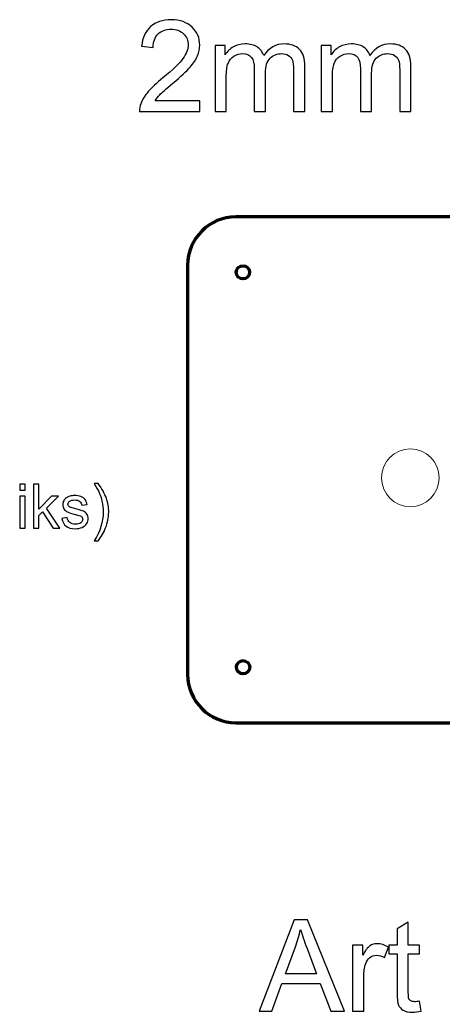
# Model space of a CAD drawing. Header units: millimetres. Extents: x 198 to 2216, y -963 to 151.
# Drawn here: x 1738.1 to 1913.9, y -260.9 to 151 of the extents above; entities that cross this region are included whole.
import ezdxf

# ---------------------------------------------------------------- set-up
doc = ezdxf.new("R2010")
doc.units = ezdxf.units.MM
doc.header["$MEASUREMENT"] = 0
doc.layers.add('Layer 1', color=7, linetype='Continuous')

msp = doc.modelspace()

# ---------------------------------------------------------------- linework, layer by layer
at = {"layer": 'Layer 1', "color": 250, "lineweight": 70}
for centre in [(1830.7133, 46.2174), (1830.7527, -117.7171)]:
    msp.add_ellipse(centre, major_axis=(0, 2.75), ratio=1, dxfattribs=at)
at = {"layer": 'Layer 1', "color": 250, "lineweight": 18}
msp.add_ellipse((1900.2213, -39.0687), major_axis=(0, 12.0001), ratio=0.99999167, dxfattribs=at)
at = {"layer": 'Layer 1', "color": 250}
for points, knots in [([(1812.824, 117.4194), (1812.824, 117.4194), (1812.824, 112.9744), (1812.824, 112.9744), (1812.824, 112.9744), (1787.7415, 112.9744), (1787.7415, 112.9744), (1787.7062, 114.0945), (1787.8914, 115.1704), (1788.2883, 116.2111), (1788.9321, 117.9133), (1789.964, 119.5978), (1791.3839, 121.247), (1792.8038, 122.8963), (1794.8323, 124.8013), (1797.4693, 126.962), (1801.5704, 130.3399), (1804.3573, 133.0122), (1805.8125, 134.9877), (1807.2766, 136.9633), (1808.0086, 138.833), (1808.0086, 140.5969), (1808.0086, 142.4402), (1807.3471, 143.9924), (1806.0242, 145.2624), (1804.7013, 146.5236), (1802.9727, 147.1586), (1800.8472, 147.1586), (1798.5982, 147.1586), (1796.7991, 146.4883), (1795.4497, 145.1478), (1794.1003, 143.816), (1793.4212, 141.9639), (1793.4036, 139.5915), (1793.4036, 139.5915), (1788.6411, 140.0677), (1788.6411, 140.0677), (1788.9674, 143.6308), (1790.2021, 146.3472), (1792.3364, 148.2169), (1794.4795, 150.0866), (1797.3459, 151.0215), (1800.953, 151.0215), (1804.5866, 151.0215), (1807.4706, 150.0161), (1809.5873, 147.9964), (1811.7127, 145.9768), (1812.7711, 143.4721), (1812.7711, 140.4911), (1812.7711, 138.9741), (1812.4624, 137.4837), (1811.8362, 136.0196), (1811.2189, 134.5468), (1810.187, 133.0034), (1808.7494, 131.3806), (1807.303, 129.7666), (1804.913, 127.5353), (1801.5792, 124.7131), (1798.7834, 122.3671), (1796.9843, 120.7796), (1796.1905, 119.9418), (1795.3968, 119.1039), (1794.7441, 118.2661), (1794.2238, 117.4194), (1794.2238, 117.4194), (1812.824, 117.4194), (1812.824, 117.4194)], [0, 0, 0, 0, 0.04545455, 0.04545455, 0.04545455, 0.09090909, 0.09090909, 0.09090909, 0.13636364, 0.13636364, 0.13636364, 0.18181818, 0.18181818, 0.18181818, 0.22727273, 0.22727273, 0.22727273, 0.27272727, 0.27272727, 0.27272727, 0.31818182, 0.31818182, 0.31818182, 0.36363636, 0.36363636, 0.36363636, 0.40909091, 0.40909091, 0.40909091, 0.45454545, 0.45454545, 0.45454545, 0.5, 0.5, 0.5, 0.54545455, 0.54545455, 0.54545455, 0.59090909, 0.59090909, 0.59090909, 0.63636364, 0.63636364, 0.63636364, 0.68181818, 0.68181818, 0.68181818, 0.72727273, 0.72727273, 0.72727273, 0.77272727, 0.77272727, 0.77272727, 0.81818182, 0.81818182, 0.81818182, 0.86363636, 0.86363636, 0.86363636, 0.90909091, 0.90909091, 0.90909091, 0.95454545, 0.95454545, 0.95454545, 1, 1, 1, 1]), ([(1819.1299, 112.9744), (1819.1299, 112.9744), (1819.1299, 140.4382), (1819.1299, 140.4382), (1819.1299, 140.4382), (1823.3103, 140.4382), (1823.3103, 140.4382), (1823.3103, 140.4382), (1823.3103, 136.5576), (1823.3103, 136.5576), (1824.1658, 137.8982), (1825.3123, 138.983), (1826.7411, 139.7943), (1828.1698, 140.6146), (1829.7926, 141.0203), (1831.6182, 141.0203), (1833.6467, 141.0203), (1835.3136, 140.5969), (1836.6101, 139.7591), (1837.9065, 138.9124), (1838.8237, 137.7394), (1839.3529, 136.2225), (1841.5401, 139.4239), (1844.3712, 141.0203), (1847.8637, 141.0203), (1850.5977, 141.0203), (1852.7055, 140.2706), (1854.1696, 138.7625), (1855.6424, 137.2543), (1856.3833, 134.9348), (1856.3833, 131.8039), (1856.3833, 131.8039), (1856.3833, 112.9744), (1856.3833, 112.9744), (1856.3833, 112.9744), (1851.7266, 112.9744), (1851.7266, 112.9744), (1851.7266, 112.9744), (1851.7266, 130.2605), (1851.7266, 130.2605), (1851.7266, 132.1126), (1851.5678, 133.4532), (1851.268, 134.2734), (1850.9681, 135.0936), (1850.4213, 135.7462), (1849.6187, 136.2489), (1848.825, 136.7516), (1847.8901, 136.9986), (1846.823, 136.9986), (1844.8827, 136.9986), (1843.2776, 136.3548), (1841.9987, 135.0759), (1840.7199, 133.7883), (1840.0849, 131.7334), (1840.0849, 128.9111), (1840.0849, 128.9111), (1840.0849, 112.9744), (1840.0849, 112.9744), (1840.0849, 112.9744), (1835.4282, 112.9744), (1835.4282, 112.9744), (1835.4282, 112.9744), (1835.4282, 130.7985), (1835.4282, 130.7985), (1835.4282, 132.8623), (1835.049, 134.4145), (1834.2905, 135.4464), (1833.5321, 136.4782), (1832.2885, 136.9986), (1830.5687, 136.9986), (1829.2634, 136.9986), (1828.0552, 136.6546), (1826.9439, 135.9667), (1825.8327, 135.2788), (1825.0301, 134.2734), (1824.5274, 132.9416), (1824.0335, 131.6187), (1823.7866, 129.7049), (1823.7866, 127.209), (1823.7866, 127.209), (1823.7866, 112.9744), (1823.7866, 112.9744), (1823.7866, 112.9744), (1819.1299, 112.9744), (1819.1299, 112.9744)], [0, 0, 0, 0, 0.03571429, 0.03571429, 0.03571429, 0.07142857, 0.07142857, 0.07142857, 0.10714286, 0.10714286, 0.10714286, 0.14285714, 0.14285714, 0.14285714, 0.17857143, 0.17857143, 0.17857143, 0.21428571, 0.21428571, 0.21428571, 0.25, 0.25, 0.25, 0.28571429, 0.28571429, 0.28571429, 0.32142857, 0.32142857, 0.32142857, 0.35714286, 0.35714286, 0.35714286, 0.39285714, 0.39285714, 0.39285714, 0.42857143, 0.42857143, 0.42857143, 0.46428571, 0.46428571, 0.46428571, 0.5, 0.5, 0.5, 0.53571429, 0.53571429, 0.53571429, 0.57142857, 0.57142857, 0.57142857, 0.60714286, 0.60714286, 0.60714286, 0.64285714, 0.64285714, 0.64285714, 0.67857143, 0.67857143, 0.67857143, 0.71428571, 0.71428571, 0.71428571, 0.75, 0.75, 0.75, 0.78571429, 0.78571429, 0.78571429, 0.82142857, 0.82142857, 0.82142857, 0.85714286, 0.85714286, 0.85714286, 0.89285714, 0.89285714, 0.89285714, 0.92857143, 0.92857143, 0.92857143, 0.96428571, 0.96428571, 0.96428571, 1, 1, 1, 1]), ([(1863.2095, 112.9744), (1863.2095, 112.9744), (1863.2095, 140.4382), (1863.2095, 140.4382), (1863.2095, 140.4382), (1867.3899, 140.4382), (1867.3899, 140.4382), (1867.3899, 140.4382), (1867.3899, 136.5576), (1867.3899, 136.5576), (1868.2454, 137.8982), (1869.3919, 138.983), (1870.8207, 139.7943), (1872.2494, 140.6146), (1873.8722, 141.0203), (1875.6978, 141.0203), (1877.7263, 141.0203), (1879.3932, 140.5969), (1880.6897, 139.7591), (1881.9861, 138.9124), (1882.9033, 137.7394), (1883.4325, 136.2225), (1885.6197, 139.4239), (1888.4508, 141.0203), (1891.9433, 141.0203), (1894.6773, 141.0203), (1896.7851, 140.2706), (1898.2492, 138.7625), (1899.722, 137.2543), (1900.4629, 134.9348), (1900.4629, 131.8039), (1900.4629, 131.8039), (1900.4629, 112.9744), (1900.4629, 112.9744), (1900.4629, 112.9744), (1895.8062, 112.9744), (1895.8062, 112.9744), (1895.8062, 112.9744), (1895.8062, 130.2605), (1895.8062, 130.2605), (1895.8062, 132.1126), (1895.6474, 133.4532), (1895.3476, 134.2734), (1895.0477, 135.0936), (1894.5009, 135.7462), (1893.6983, 136.2489), (1892.9046, 136.7516), (1891.9697, 136.9986), (1890.9026, 136.9986), (1888.9623, 136.9986), (1887.3572, 136.3548), (1886.0783, 135.0759), (1884.7995, 133.7883), (1884.1645, 131.7334), (1884.1645, 128.9111), (1884.1645, 128.9111), (1884.1645, 112.9744), (1884.1645, 112.9744), (1884.1645, 112.9744), (1879.5078, 112.9744), (1879.5078, 112.9744), (1879.5078, 112.9744), (1879.5078, 130.7985), (1879.5078, 130.7985), (1879.5078, 132.8623), (1879.1286, 134.4145), (1878.3701, 135.4464), (1877.6117, 136.4782), (1876.3681, 136.9986), (1874.6483, 136.9986), (1873.343, 136.9986), (1872.1348, 136.6546), (1871.0235, 135.9667), (1869.9123, 135.2788), (1869.1097, 134.2734), (1868.607, 132.9416), (1868.1131, 131.6187), (1867.8662, 129.7049), (1867.8662, 127.209), (1867.8662, 127.209), (1867.8662, 112.9744), (1867.8662, 112.9744), (1867.8662, 112.9744), (1863.2095, 112.9744), (1863.2095, 112.9744)], [0, 0, 0, 0, 0.03571429, 0.03571429, 0.03571429, 0.07142857, 0.07142857, 0.07142857, 0.10714286, 0.10714286, 0.10714286, 0.14285714, 0.14285714, 0.14285714, 0.17857143, 0.17857143, 0.17857143, 0.21428571, 0.21428571, 0.21428571, 0.25, 0.25, 0.25, 0.28571429, 0.28571429, 0.28571429, 0.32142857, 0.32142857, 0.32142857, 0.35714286, 0.35714286, 0.35714286, 0.39285714, 0.39285714, 0.39285714, 0.42857143, 0.42857143, 0.42857143, 0.46428571, 0.46428571, 0.46428571, 0.5, 0.5, 0.5, 0.53571429, 0.53571429, 0.53571429, 0.57142857, 0.57142857, 0.57142857, 0.60714286, 0.60714286, 0.60714286, 0.64285714, 0.64285714, 0.64285714, 0.67857143, 0.67857143, 0.67857143, 0.71428571, 0.71428571, 0.71428571, 0.75, 0.75, 0.75, 0.78571429, 0.78571429, 0.78571429, 0.82142857, 0.82142857, 0.82142857, 0.85714286, 0.85714286, 0.85714286, 0.89285714, 0.89285714, 0.89285714, 0.92857143, 0.92857143, 0.92857143, 0.96428571, 0.96428571, 0.96428571, 1, 1, 1, 1]), ([(1738.0554, -44.2696), (1738.0554, -44.2696), (1738.0554, -41.7296), (1738.0554, -41.7296), (1738.0554, -41.7296), (1740.2906, -41.7296), (1740.2906, -41.7296), (1740.2906, -41.7296), (1740.2906, -44.2696), (1740.2906, -44.2696), (1740.2906, -44.2696), (1738.0554, -44.2696), (1738.0554, -44.2696)], [0, 0, 0, 0, 0.25, 0.25, 0.25, 0.5, 0.5, 0.5, 0.75, 0.75, 0.75, 1, 1, 1, 1]), ([(1743.7069, -59.916), (1743.7069, -59.916), (1743.7069, -41.7296), (1743.7069, -41.7296), (1743.7069, -41.7296), (1745.9421, -41.7296), (1745.9421, -41.7296), (1745.9421, -41.7296), (1745.9421, -52.0886), (1745.9421, -52.0886), (1745.9421, -52.0886), (1751.2253, -46.7334), (1751.2253, -46.7334), (1751.2253, -46.7334), (1754.1124, -46.7334), (1754.1124, -46.7334), (1754.1124, -46.7334), (1749.0832, -51.6314), (1749.0832, -51.6314), (1749.0832, -51.6314), (1754.6204, -59.916), (1754.6204, -59.916), (1754.6204, -59.916), (1751.8687, -59.916), (1751.8687, -59.916), (1751.8687, -59.916), (1747.4915, -53.1808), (1747.4915, -53.1808), (1747.4915, -53.1808), (1745.9421, -54.6878), (1745.9421, -54.6878), (1745.9421, -54.6878), (1745.9421, -59.916), (1745.9421, -59.916), (1745.9421, -59.916), (1743.7069, -59.916), (1743.7069, -59.916)], [0, 0, 0, 0, 0.08333333, 0.08333333, 0.08333333, 0.16666667, 0.16666667, 0.16666667, 0.25, 0.25, 0.25, 0.33333333, 0.33333333, 0.33333333, 0.41666667, 0.41666667, 0.41666667, 0.5, 0.5, 0.5, 0.58333333, 0.58333333, 0.58333333, 0.66666667, 0.66666667, 0.66666667, 0.75, 0.75, 0.75, 0.83333333, 0.83333333, 0.83333333, 0.91666667, 0.91666667, 0.91666667, 1, 1, 1, 1]), ([(1770.5716, -65.25), (1770.5716, -65.25), (1768.9714, -65.25), (1768.9714, -65.25), (1771.4437, -61.2834), (1772.6798, -57.3125), (1772.6798, -53.3374), (1772.6798, -51.7838), (1772.502, -50.2428), (1772.1464, -48.7146), (1771.867, -47.4742), (1771.4733, -46.2847), (1770.9695, -45.1417), (1770.6478, -44.4008), (1769.9789, -43.1605), (1768.9714, -41.4248), (1768.9714, -41.4248), (1770.5716, -41.4248), (1770.5716, -41.4248), (1772.121, -43.4991), (1773.2682, -45.5819), (1774.0133, -47.6732), (1774.6483, -49.4724), (1774.9658, -51.3562), (1774.9658, -53.3247), (1774.9658, -55.5557), (1774.5382, -57.7147), (1773.6831, -59.7975), (1772.8322, -61.8803), (1771.795, -63.6964), (1770.5716, -65.25)], [0, 0, 0, 0, 0.1, 0.1, 0.1, 0.2, 0.2, 0.2, 0.3, 0.3, 0.3, 0.4, 0.4, 0.4, 0.5, 0.5, 0.5, 0.6, 0.6, 0.6, 0.7, 0.7, 0.7, 0.8, 0.8, 0.8, 0.9, 0.9, 0.9, 1, 1, 1, 1]), ([(1738.0554, -59.916), (1738.0554, -59.916), (1738.0554, -46.7334), (1738.0554, -46.7334), (1738.0554, -46.7334), (1740.2906, -46.7334), (1740.2906, -46.7334), (1740.2906, -46.7334), (1740.2906, -59.916), (1740.2906, -59.916), (1740.2906, -59.916), (1738.0554, -59.916), (1738.0554, -59.916)], [0, 0, 0, 0, 0.25, 0.25, 0.25, 0.5, 0.5, 0.5, 0.75, 0.75, 0.75, 1, 1, 1, 1]), ([(1755.5094, -55.979), (1755.5094, -55.979), (1757.7192, -55.6234), (1757.7192, -55.6234), (1757.842, -56.5082), (1758.1891, -57.1855), (1758.7564, -57.6596), (1759.3236, -58.1295), (1760.1195, -58.3666), (1761.1355, -58.3666), (1762.1642, -58.3666), (1762.9262, -58.1592), (1763.4257, -57.7401), (1763.921, -57.3252), (1764.1708, -56.8341), (1764.1708, -56.2711), (1764.1708, -55.7673), (1763.9464, -55.3694), (1763.5019, -55.0815), (1763.1887, -54.8826), (1762.4267, -54.6328), (1761.2159, -54.3238), (1759.5819, -53.9131), (1758.4516, -53.5575), (1757.8166, -53.257), (1757.1858, -52.9522), (1756.7074, -52.5373), (1756.3815, -52.0039), (1756.0555, -51.4747), (1755.8904, -50.8863), (1755.8904, -50.2428), (1755.8904, -49.6544), (1756.0259, -49.1125), (1756.2926, -48.613), (1756.5635, -48.1135), (1756.9276, -47.6986), (1757.389, -47.3684), (1757.7361, -47.1144), (1758.2103, -46.8985), (1758.8072, -46.7207), (1759.4083, -46.5429), (1760.0475, -46.454), (1760.7333, -46.454), (1761.7663, -46.454), (1762.6722, -46.6022), (1763.4511, -46.9027), (1764.2343, -47.1991), (1764.81, -47.6055), (1765.1826, -48.1135), (1765.5509, -48.6257), (1765.8091, -49.3073), (1765.9488, -50.1624), (1765.9488, -50.1624), (1763.7644, -50.4672), (1763.7644, -50.4672), (1763.667, -49.7814), (1763.3792, -49.2438), (1762.905, -48.8585), (1762.4309, -48.4733), (1761.762, -48.2828), (1760.8942, -48.2828), (1759.874, -48.2828), (1759.1416, -48.4521), (1758.7056, -48.7908), (1758.2695, -49.1295), (1758.0494, -49.5274), (1758.0494, -49.9804), (1758.0494, -50.2682), (1758.1383, -50.5307), (1758.3203, -50.7635), (1758.5024, -51.0006), (1758.786, -51.1996), (1759.1755, -51.3562), (1759.3998, -51.4409), (1760.0518, -51.6314), (1761.144, -51.9277), (1762.7188, -52.3468), (1763.8194, -52.6939), (1764.446, -52.9606), (1765.0725, -53.2273), (1765.5636, -53.621), (1765.9192, -54.129), (1766.279, -54.6413), (1766.4568, -55.2763), (1766.4568, -56.0383), (1766.4568, -56.7791), (1766.2409, -57.4776), (1765.8049, -58.1338), (1765.3688, -58.7899), (1764.7423, -59.2979), (1763.9253, -59.6578), (1763.104, -60.0176), (1762.1769, -60.1954), (1761.144, -60.1954), (1759.4337, -60.1954), (1758.1256, -59.8398), (1757.2281, -59.1328), (1756.3307, -58.4216), (1755.7592, -57.3718), (1755.5094, -55.979)], [0, 0, 0, 0, 0.03030303, 0.03030303, 0.03030303, 0.06060606, 0.06060606, 0.06060606, 0.09090909, 0.09090909, 0.09090909, 0.12121212, 0.12121212, 0.12121212, 0.15151515, 0.15151515, 0.15151515, 0.18181818, 0.18181818, 0.18181818, 0.21212121, 0.21212121, 0.21212121, 0.24242424, 0.24242424, 0.24242424, 0.27272727, 0.27272727, 0.27272727, 0.3030303, 0.3030303, 0.3030303, 0.33333333, 0.33333333, 0.33333333, 0.36363636, 0.36363636, 0.36363636, 0.39393939, 0.39393939, 0.39393939, 0.42424242, 0.42424242, 0.42424242, 0.45454545, 0.45454545, 0.45454545, 0.48484848, 0.48484848, 0.48484848, 0.51515152, 0.51515152, 0.51515152, 0.54545455, 0.54545455, 0.54545455, 0.57575758, 0.57575758, 0.57575758, 0.60606061, 0.60606061, 0.60606061, 0.63636364, 0.63636364, 0.63636364, 0.66666667, 0.66666667, 0.66666667, 0.6969697, 0.6969697, 0.6969697, 0.72727273, 0.72727273, 0.72727273, 0.75757576, 0.75757576, 0.75757576, 0.78787879, 0.78787879, 0.78787879, 0.81818182, 0.81818182, 0.81818182, 0.84848485, 0.84848485, 0.84848485, 0.87878788, 0.87878788, 0.87878788, 0.90909091, 0.90909091, 0.90909091, 0.93939394, 0.93939394, 0.93939394, 0.96969697, 0.96969697, 0.96969697, 1, 1, 1, 1]), ([(1837.457, -260.5165), (1837.457, -260.5165), (1851.9915, -222.6281), (1851.9915, -222.6281), (1851.9915, -222.6281), (1857.5036, -222.6281), (1857.5036, -222.6281), (1857.5036, -222.6281), (1872.9289, -260.5165), (1872.9289, -260.5165), (1872.9289, -260.5165), (1867.2227, -260.5165), (1867.2227, -260.5165), (1867.2227, -260.5165), (1862.8394, -249.0336), (1862.8394, -249.0336), (1862.8394, -249.0336), (1846.885, -249.0336), (1846.885, -249.0336), (1846.885, -249.0336), (1842.7752, -260.5165), (1842.7752, -260.5165), (1842.7752, -260.5165), (1837.457, -260.5165), (1837.457, -260.5165)], [0, 0, 0, 0, 0.125, 0.125, 0.125, 0.25, 0.25, 0.25, 0.375, 0.375, 0.375, 0.5, 0.5, 0.5, 0.625, 0.625, 0.625, 0.75, 0.75, 0.75, 0.875, 0.875, 0.875, 1, 1, 1, 1]), ([(1848.3579, -244.959), (1848.3579, -244.959), (1861.2695, -244.959), (1861.2695, -244.959), (1861.2695, -244.959), (1857.3184, -234.455), (1857.3184, -234.455), (1856.1278, -231.2624), (1855.2282, -228.6254), (1854.602, -226.544), (1854.0817, -229.0134), (1853.385, -231.4388), (1852.5118, -233.8377), (1852.5118, -233.8377), (1848.3579, -244.959), (1848.3579, -244.959)], [0, 0, 0, 0, 0.2, 0.2, 0.2, 0.4, 0.4, 0.4, 0.6, 0.6, 0.6, 0.8, 0.8, 0.8, 1, 1, 1, 1]), ([(1904.0527, -256.3625), (1904.0527, -256.3625), (1904.6877, -260.4724), (1904.6877, -260.4724), (1903.3824, -260.7458), (1902.2094, -260.8869), (1901.1864, -260.8869), (1899.5019, -260.8869), (1898.1966, -260.6223), (1897.2617, -260.0843), (1896.3357, -259.5464), (1895.683, -258.8496), (1895.3038, -257.9765), (1894.9246, -257.1034), (1894.7394, -255.2689), (1894.7394, -252.4732), (1894.7394, -252.4732), (1894.7394, -236.6511), (1894.7394, -236.6511), (1894.7394, -236.6511), (1891.2998, -236.6511), (1891.2998, -236.6511), (1891.2998, -236.6511), (1891.2998, -233.0527), (1891.2998, -233.0527), (1891.2998, -233.0527), (1894.7394, -233.0527), (1894.7394, -233.0527), (1894.7394, -233.0527), (1894.7394, -226.2618), (1894.7394, -226.2618), (1894.7394, -226.2618), (1899.396, -223.466), (1899.396, -223.466), (1899.396, -223.466), (1899.396, -233.0527), (1899.396, -233.0527), (1899.396, -233.0527), (1904.0527, -233.0527), (1904.0527, -233.0527), (1904.0527, -233.0527), (1904.0527, -236.6511), (1904.0527, -236.6511), (1904.0527, -236.6511), (1899.396, -236.6511), (1899.396, -236.6511), (1899.396, -236.6511), (1899.396, -252.7377), (1899.396, -252.7377), (1899.396, -254.0695), (1899.4754, -254.925), (1899.643, -255.3042), (1899.8017, -255.6834), (1900.0663, -255.9833), (1900.4367, -256.2126), (1900.8071, -256.4331), (1901.3363, -256.5477), (1902.0242, -256.5477), (1902.5357, -256.5477), (1903.2148, -256.486), (1904.0527, -256.3625)], [0, 0, 0, 0, 0.05, 0.05, 0.05, 0.1, 0.1, 0.1, 0.15, 0.15, 0.15, 0.2, 0.2, 0.2, 0.25, 0.25, 0.25, 0.3, 0.3, 0.3, 0.35, 0.35, 0.35, 0.4, 0.4, 0.4, 0.45, 0.45, 0.45, 0.5, 0.5, 0.5, 0.55, 0.55, 0.55, 0.6, 0.6, 0.6, 0.65, 0.65, 0.65, 0.7, 0.7, 0.7, 0.75, 0.75, 0.75, 0.8, 0.8, 0.8, 0.85, 0.85, 0.85, 0.9, 0.9, 0.9, 0.95, 0.95, 0.95, 1, 1, 1, 1]), ([(1876.2714, -260.5165), (1876.2714, -260.5165), (1876.2714, -233.0527), (1876.2714, -233.0527), (1876.2714, -233.0527), (1880.4518, -233.0527), (1880.4518, -233.0527), (1880.4518, -233.0527), (1880.4518, -237.2596), (1880.4518, -237.2596), (1881.519, -235.3105), (1882.5067, -234.0229), (1883.4151, -233.4055), (1884.3235, -232.7793), (1885.3201, -232.4706), (1886.4049, -232.4706), (1887.9748, -232.4706), (1889.5711, -232.9645), (1891.1939, -233.9435), (1891.1939, -233.9435), (1889.5358, -238.2386), (1889.5358, -238.2386), (1888.4069, -237.6036), (1887.2781, -237.2861), (1886.1492, -237.2861), (1885.1349, -237.2861), (1884.2265, -237.5947), (1883.424, -238.2033), (1882.6214, -238.8118), (1882.0481, -239.6585), (1881.7042, -240.7433), (1881.1838, -242.3925), (1880.9281, -244.2005), (1880.9281, -246.1673), (1880.9281, -246.1673), (1880.9281, -260.5165), (1880.9281, -260.5165), (1880.9281, -260.5165), (1876.2714, -260.5165), (1876.2714, -260.5165)], [0, 0, 0, 0, 0.07692308, 0.07692308, 0.07692308, 0.15384615, 0.15384615, 0.15384615, 0.23076923, 0.23076923, 0.23076923, 0.30769231, 0.30769231, 0.30769231, 0.38461538, 0.38461538, 0.38461538, 0.46153846, 0.46153846, 0.46153846, 0.53846154, 0.53846154, 0.53846154, 0.61538462, 0.61538462, 0.61538462, 0.69230769, 0.69230769, 0.69230769, 0.76923077, 0.76923077, 0.76923077, 0.84615385, 0.84615385, 0.84615385, 0.92307692, 0.92307692, 0.92307692, 1, 1, 1, 1])]:
    msp.add_open_spline(points, degree=3, knots=knots, dxfattribs=at)
at = {"layer": 'Layer 1', "color": 250, "lineweight": 70}
msp.add_open_spline([(1827.7457, 69.2419), (1827.7457, 69.2419), (2147.7457, 69.2419), (2147.7457, 69.2419), (2158.7457, 69.2419), (2167.7457, 60.2419), (2167.7457, 49.242), (2167.7457, 49.242), (2167.7457, -120.7582), (2167.7457, -120.7582), (2167.7457, -131.7581), (2158.7457, -140.7581), (2147.7457, -140.7581), (2147.7457, -140.7581), (1827.7457, -140.7581), (1827.7457, -140.7581), (1816.7458, -140.7581), (1807.7457, -131.7581), (1807.7457, -120.7582), (1807.7457, -120.7582), (1807.7457, 49.242), (1807.7457, 49.242), (1807.7457, 60.2419), (1816.7458, 69.2419), (1827.7457, 69.2419)], degree=3, knots=[0, 0, 0, 0, 0.125, 0.125, 0.125, 0.25, 0.25, 0.25, 0.375, 0.375, 0.375, 0.5, 0.5, 0.5, 0.625, 0.625, 0.625, 0.75, 0.75, 0.75, 0.875, 0.875, 0.875, 1, 1, 1, 1], dxfattribs=at)

doc.saveas('drawing.dxf')
